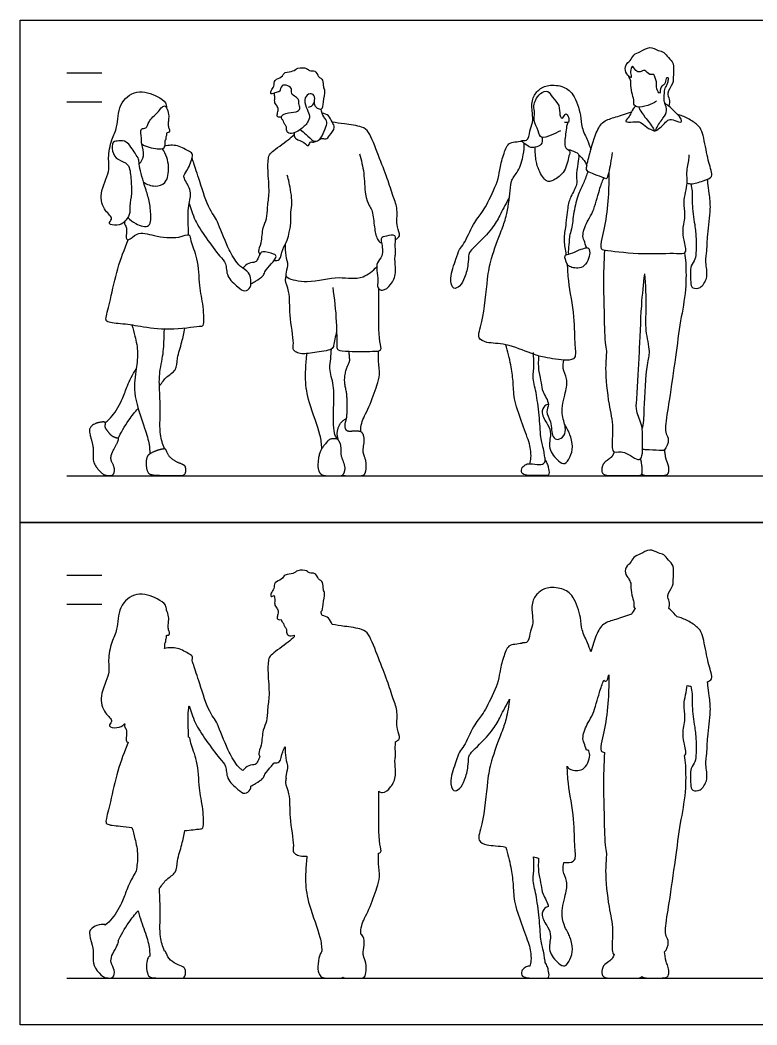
# Model space of a CAD drawing. Header units: millimetres. Extents: x 42.4 to 67, y 0.8 to 10.7.
# Drawn here: x 42.388 to 45.592, y 0.799 to 5.168 of the extents above; entities that cross this region are included whole.
import ezdxf

# ---------------------------------------------------------------- set-up
doc = ezdxf.new("R2010")
doc.units = ezdxf.units.MM
for name, color, linetype, true_color in [('AG-DIAGRAM', 7, 'Continuous', 0xfecc66), ('AG-GUIDE', 7, 'Continuous', 0xcccccc), ('AG-OUTLINE', 7, 'Continuous', 0x8000ff), ('AG-PEOPLE', 7, 'Continuous', 0x66ccff), ('X-VPRT', 6, 'Continuous', 0xff00ff)]:
    doc.layers.add(name, color=color, linetype=linetype, true_color=true_color)

msp = doc.modelspace()

# ---------------------------------------------------------------- linework, layer by layer
at = {"layer": 'AG-DIAGRAM'}
for points in [[(42.5907, 3.1868), (48.7302, 3.1868)], [(42.5907, 1.0024), (48.7302, 1.0024)]]:
    msp.add_lwpolyline(points, dxfattribs=at)
at = {"layer": 'AG-GUIDE'}
for p, q in [((42.5907, 4.9394), (42.7431, 4.9394)), ((42.5907, 4.8124), (42.7431, 4.8124)), ((42.5907, 2.755), (42.7431, 2.755)), ((42.5907, 2.628), (42.7431, 2.628))]:
    msp.add_line(p, q, dxfattribs=at)
at = {"layer": 'AG-OUTLINE'}
for points, knots in [([(44.5164, 2.2158), (44.5035, 2.1914), (44.4773, 2.1424), (44.4632, 2.1113), (44.4202, 2.0488), (44.3432, 1.9815), (44.3372, 1.9597), (44.3371, 1.9203), (44.3231, 1.8644), (44.3032, 1.8268), (44.2685, 1.8082), (44.2533, 1.8674), (44.2836, 1.9418), (44.2961, 1.9873), (44.3218, 2.0117), (44.3561, 2.0976), (44.3974, 2.1477), (44.4172, 2.18), (44.4669, 2.2821), (44.4717, 2.3305), (44.4881, 2.3951), (44.5084, 2.4506), (44.5399, 2.4533), (44.5603, 2.4572), (44.5707, 2.4572), (44.5702, 2.4582), (44.5691, 2.4629), (44.5996, 2.4535), (44.6027, 2.5035), (44.6196, 2.5376), (44.6151, 2.5807), (44.6103, 2.6419), (44.6419, 2.6816), (44.6782, 2.7033), (44.7469, 2.7002), (44.7982, 2.6646), (44.8284, 2.5701), (44.8269, 2.5173), (44.8568, 2.461), (44.8652, 2.4343), (44.8699, 2.4208), (44.877, 2.4461), (44.8936, 2.4996), (44.921, 2.5472), (44.9801, 2.5613), (45.0232, 2.578), (45.0459, 2.5848), (45.0498, 2.5929), (45.0568, 2.602), (45.0635, 2.6096), (45.0605, 2.6117), (45.0546, 2.6192), (45.0594, 2.6381), (45.0454, 2.667), (45.0434, 2.7071), (45.0453, 2.7198), (45.0359, 2.7343), (45.0353, 2.7391), (45.0353, 2.7397), (45.0284, 2.7458), (45.0147, 2.7627), (45.0251, 2.7975), (45.0435, 2.8057), (45.0537, 2.8364), (45.0865, 2.8446), (45.125, 2.8731), (45.1623, 2.8491), (45.1889, 2.847), (45.2066, 2.8186), (45.2341, 2.7968), (45.2267, 2.7442), (45.2308, 2.708), (45.1968, 2.6666), (45.2146, 2.6403), (45.2114, 2.6195), (45.2096, 2.6097), (45.2181, 2.603), (45.231, 2.5875), (45.2428, 2.5764), (45.2453, 2.5741), (45.2613, 2.5696), (45.2915, 2.5581), (45.3364, 2.5281), (45.3565, 2.5005), (45.372, 2.4071), (45.391, 2.3341), (45.4005, 2.304), (45.3855, 2.2949), (45.3774, 2.2915), (45.3778, 2.2858), (45.3783, 2.2738), (45.3853, 2.226), (45.3936, 2.1613), (45.3765, 2.0549), (45.3751, 1.9854), (45.3715, 1.9603), (45.3676, 1.9289), (45.3806, 1.8684), (45.3611, 1.8386), (45.3483, 1.8181), (45.3067, 1.8138), (45.304, 1.8477), (45.2998, 1.9173), (45.326, 1.9415), (45.3277, 1.9831), (45.3286, 2.0354), (45.3219, 2.0941), (45.3077, 2.1847), (45.3125, 2.2379), (45.3069, 2.2608), (45.3041, 2.2714), (45.2981, 2.2717), (45.294, 2.2736), (45.289, 2.2753), (45.2889, 2.2752), (45.2871, 2.2514), (45.2678, 2.1905), (45.2849, 2.1395), (45.2675, 2.0722), (45.2736, 2.0305), (45.2874, 1.9806), (45.2789, 1.9719), (45.2777, 1.9711), (45.2797, 1.9564), (45.2836, 1.9257), (45.2854, 1.806), (45.2583, 1.6744), (45.2382, 1.5197), (45.214, 1.3473), (45.1923, 1.2203), (45.1946, 1.1842), (45.2132, 1.1615), (45.1992, 1.125), (45.1908, 1.1166), (45.1937, 1.0903), (45.1963, 1.0746), (45.2014, 1.0642), (45.2039, 1.0573), (45.209, 1.0402), (45.2099, 1.0317), (45.2083, 1.0151), (45.2054, 1.0097), (45.1954, 1.0044), (45.1852, 1.0031), (45.1547, 1.0031), (45.1382, 1.0031), (45.1053, 1.0031), (45.0956, 1.0053), (45.0914, 1.0097), (45.0914, 1.0097), (45.0914, 1.0097), (45.0895, 1.0053), (45.083, 1.0031), (45.0609, 1.0031), (45.0423, 1.0031), (44.99, 1.0031), (44.9688, 1.0031), (44.9363, 1.0031), (44.9258, 1.0065), (44.9165, 1.0202), (44.9157, 1.0292), (44.9219, 1.0517), (44.9276, 1.0603), (44.9445, 1.0725), (44.9515, 1.0776), (44.9624, 1.0858), (44.9672, 1.094), (44.9713, 1.1063), (44.9655, 1.1083), (44.9595, 1.1248), (44.9691, 1.2234), (44.9459, 1.3133), (44.9291, 1.4664), (44.9406, 1.5438), (44.929, 1.5828), (44.9279, 1.7284), (44.9231, 1.8331), (44.9262, 1.9343), (44.9292, 1.9834), (44.9224, 1.9847), (44.9086, 1.9903), (44.9194, 2.0416), (44.9426, 2.1466), (44.9483, 2.266), (44.9481, 2.303), (44.9477, 2.3209), (44.9448, 2.3084), (44.9385, 2.2893), (44.931, 2.295), (44.9258, 2.2976), (44.9193, 2.28), (44.906, 2.2476), (44.8822, 2.1484), (44.8576, 2.118), (44.83, 2.0514), (44.8411, 2.0259), (44.8467, 2.0041), (44.8508, 1.9942), (44.8532, 1.9945), (44.8611, 1.9938), (44.8705, 1.9695), (44.844, 1.8966), (44.7803, 1.9085), (44.7706, 1.9158), (44.7664, 1.9234), (44.7664, 1.9236), (44.7682, 1.9004), (44.7699, 1.8385), (44.8008, 1.6947), (44.7969, 1.5771), (44.8086, 1.5109), (44.7783, 1.5045), (44.7563, 1.5051), (44.7524, 1.5053), (44.7496, 1.4935), (44.7448, 1.4676), (44.7709, 1.4232), (44.7597, 1.3629), (44.737, 1.2799), (44.7526, 1.2396), (44.7563, 1.2251), (44.7615, 1.2174), (44.7709, 1.2002), (44.7794, 1.1812), (44.7945, 1.1275), (44.7813, 1.0852), (44.7586, 1.0473), (44.7255, 1.0674), (44.6796, 1.1196), (44.6998, 1.1838), (44.6843, 1.2252), (44.6488, 1.2734), (44.6681, 1.3088), (44.6796, 1.3126), (44.6849, 1.314), (44.6836, 1.3304), (44.6568, 1.3682), (44.6555, 1.406), (44.6407, 1.4562), (44.6407, 1.4982), (44.6424, 1.5238), (44.6352, 1.5258), (44.6282, 1.528), (44.6206, 1.5306), (44.6224, 1.4943), (44.6221, 1.4684), (44.6175, 1.436), (44.6192, 1.416), (44.631, 1.3693), (44.6361, 1.3399), (44.6445, 1.2691), (44.6476, 1.2356), (44.6517, 1.1722), (44.6548, 1.15), (44.663, 1.1245), (44.6655, 1.114), (44.6674, 1.0973), (44.6685, 1.0899), (44.6706, 1.0787), (44.671, 1.0745), (44.6709, 1.0706), (44.6748, 1.0646), (44.6814, 1.0513), (44.6862, 1.034), (44.6904, 1.0032), (44.6807, 1.0035), (44.6778, 1.0031), (44.6495, 1.0031), (44.6279, 1.0031), (44.5969, 1.0031), (44.5851, 1.0049), (44.5705, 1.0123), (44.5673, 1.0182), (44.5692, 1.0349), (44.573, 1.0414), (44.5862, 1.0511), (44.592, 1.0538), (44.5988, 1.0548), (44.6012, 1.0549), (44.6043, 1.0548), (44.6068, 1.0629), (44.611, 1.0794), (44.6082, 1.1188), (44.6005, 1.1525), (44.5667, 1.2411), (44.5339, 1.3352), (44.5328, 1.4131), (44.5224, 1.4852), (44.5087, 1.5435), (44.4999, 1.5722), (44.4684, 1.5787), (44.4213, 1.5768), (44.3714, 1.6005), (44.4033, 1.6775), (44.4195, 1.8613), (44.4331, 1.9414), (44.4811, 2.0713), (44.5012, 2.1207), (44.5127, 2.1874), (44.5164, 2.2158)], [0, 0, 0, 0, 0.512112, 0.842232, 1.337352, 1.903289, 2.158447, 2.502647, 2.936107, 3.308822, 3.595871, 3.976331, 4.495538, 4.872571, 5.199396, 5.740893, 6.190902, 6.546545, 7.135712, 7.542937, 8.003396, 8.419353, 8.713099, 9.028726, 9.028726, 9.028726, 9.080123, 9.332501, 9.693516, 10.048578, 10.415247, 10.851563, 11.237925, 11.597855, 12.0483, 12.486208, 13.033711, 13.451227, 13.887742, 14.256329, 14.256329, 14.256329, 14.662722, 15.094568, 15.517812, 15.992946, 15.992946, 15.992946, 16.303839, 16.303839, 16.303839, 16.44225, 16.68891, 17.012257, 17.364572, 17.570988, 17.81587, 17.852482, 17.852482, 17.852482, 18.155752, 18.472298, 18.718446, 19.01669, 19.339532, 19.712203, 20.065867, 20.349196, 20.661893, 20.985383, 21.378548, 21.725509, 22.109192, 22.402188, 22.710377, 22.710377, 22.710377, 23.066307, 23.164939, 23.164939, 23.164939, 23.563516, 23.966945, 24.289829, 24.836605, 25.341086, 25.633304, 25.844365, 25.844365, 25.844365, 26.077879, 26.456841, 26.920754, 27.51404, 27.98027, 28.252825, 28.567124, 29.00589, 29.332428, 29.604561, 29.922489, 30.220571, 30.687294, 31.009988, 31.360003, 31.766168, 32.206434, 32.748179, 33.158962, 33.482011, 33.482011, 33.482011, 33.693969, 33.693969, 33.693969, 33.697027, 34.213266, 34.630975, 35.082912, 35.471931, 35.879947, 35.93355, 35.93355, 35.93355, 36.291803, 36.866851, 37.497068, 38.175656, 38.891414, 39.387973, 39.68973, 39.971089, 40.323514, 40.323514, 40.323514, 40.432859, 40.432859, 40.542203, 40.542203, 40.651547, 40.651547, 40.760891, 40.760891, 40.870236, 40.870236, 40.97958, 40.97958, 41.07323, 41.07323, 41.07323, 41.07339, 41.07339, 41.190127, 41.190127, 41.306863, 41.306863, 41.4236, 41.4236, 41.540336, 41.540336, 41.657073, 41.657073, 41.77381, 41.77381, 41.890546, 41.890546, 42.007283, 42.007283, 42.007283, 42.265738, 42.710184, 43.268265, 43.974113, 44.457124, 44.810728, 45.474938, 46.078301, 46.763583, 46.763583, 46.763583, 46.956874, 47.330574, 47.93638, 48.552109, 48.965755, 48.965755, 48.965755, 49.19822, 49.394578, 49.394578, 49.394578, 49.817119, 50.371319, 50.74526, 51.20291, 51.496325, 51.81708, 51.81708, 51.81708, 51.920795, 52.190875, 52.654132, 53.062187, 53.31529, 53.321238, 53.321238, 53.321238, 53.749831, 54.457582, 55.084383, 55.496148, 55.839883, 55.91191, 55.91191, 55.91191, 56.236115, 56.607185, 57.027873, 57.54354, 57.876751, 57.876751, 57.876751, 58.1624, 58.414072, 58.807019, 59.177344, 59.497265, 59.79413, 60.232542, 60.65512, 61.013427, 61.417669, 61.727949, 61.946873, 61.946873, 61.946873, 62.357736, 62.694377, 63.078545, 63.51081, 63.51081, 63.51081, 63.680946, 63.680946, 63.680946, 63.818168, 63.818168, 63.965165, 63.965165, 64.112162, 64.112162, 64.259159, 64.259159, 64.406156, 64.406156, 64.553153, 64.553153, 64.70015, 64.70015, 64.801059, 64.801059, 64.801059, 65.060253, 65.31448, 65.602634, 65.770718, 65.770718, 65.770718, 65.906502, 65.906502, 66.053499, 66.053499, 66.200496, 66.200496, 66.347493, 66.347493, 66.49449, 66.49449, 66.548524, 66.548524, 66.548524, 66.833244, 67.177104, 67.509913, 68.054454, 68.62746, 69.11835, 69.597964, 70.132972, 70.132972, 70.132972, 70.646038, 70.997846, 71.474436, 72.241566, 72.780773, 73.419971, 73.877039, 74.328666, 74.328666, 74.328666, 74.328666]), ([(42.8431, 2.1088), (42.8423, 2.1081), (42.8327, 2.0989), (42.8129, 2.0877), (42.7643, 2.0954), (42.7965, 2.1217), (42.7508, 2.1552), (42.7281, 2.2315), (42.7816, 2.325), (42.7675, 2.3833), (42.784, 2.4655), (42.8138, 2.5179), (42.8118, 2.619), (42.8919, 2.6877), (42.9835, 2.6556), (43.0222, 2.6278), (43.0243, 2.6098), (43.0247, 2.6022), (43.0286, 2.5946), (43.0347, 2.5734), (43.0335, 2.5501), (43.0305, 2.5294), (43.0342, 2.5137), (43.0394, 2.5014), (43.0326, 2.4929), (43.0213, 2.4947), (43.0268, 2.4807), (43.0188, 2.4765), (43.0226, 2.464), (43.0155, 2.4576), (43.0169, 2.4474), (43.0166, 2.4387), (43.016, 2.4357), (43.0342, 2.4396), (43.0714, 2.4431), (43.1225, 2.4119), (43.1384, 2.4036), (43.1369, 2.3892), (43.1357, 2.3835), (43.138, 2.3766), (43.1434, 2.3608), (43.1691, 2.2804), (43.2066, 2.1629), (43.2349, 2.13), (43.2512, 2.0957), (43.2951, 1.9824), (43.3198, 1.9447), (43.3375, 1.9189), (43.3529, 1.9077), (43.3565, 1.9052), (43.3632, 1.9139), (43.3838, 1.9313), (43.412, 1.9279), (43.421, 1.9444), (43.4277, 1.9601), (43.4308, 1.9659), (43.4284, 1.9702), (43.4216, 1.9807), (43.4403, 2.0166), (43.4405, 2.0824), (43.4632, 2.119), (43.462, 2.1733), (43.4743, 2.2345), (43.4637, 2.327), (43.4665, 2.3932), (43.4833, 2.4132), (43.5462, 2.4565), (43.5714, 2.4788), (43.5791, 2.4859), (43.579, 2.4885), (43.5792, 2.4911), (43.5798, 2.4935), (43.5714, 2.4907), (43.5539, 2.4881), (43.5439, 2.5064), (43.5474, 2.522), (43.5355, 2.5321), (43.5349, 2.5447), (43.526, 2.5521), (43.5231, 2.5589), (43.5236, 2.562), (43.5198, 2.5607), (43.5115, 2.5611), (43.5033, 2.5657), (43.5081, 2.5808), (43.511, 2.6), (43.5066, 2.6086), (43.4925, 2.624), (43.4961, 2.6461), (43.4938, 2.6592), (43.4931, 2.6659), (43.4877, 2.6635), (43.4763, 2.6585), (43.4773, 2.6794), (43.4945, 2.694), (43.4912, 2.7266), (43.5273, 2.7332), (43.5369, 2.7607), (43.577, 2.7583), (43.5924, 2.7786), (43.636, 2.7766), (43.6442, 2.7608), (43.674, 2.7673), (43.6829, 2.7355), (43.7077, 2.726), (43.7035, 2.6913), (43.7163, 2.676), (43.7037, 2.6297), (43.7033, 2.5991), (43.6967, 2.596), (43.6963, 2.5958), (43.6979, 2.5901), (43.6994, 2.5842), (43.7014, 2.5786), (43.7111, 2.5774), (43.7322, 2.571), (43.7399, 2.5496), (43.7451, 2.54), (43.7453, 2.5397), (43.7631, 2.5375), (43.7967, 2.5321), (43.8752, 2.5222), (43.9082, 2.4979), (43.9465, 2.391), (43.9853, 2.2989), (44.0087, 2.2167), (44.033, 2.161), (44.0206, 2.0868), (44.0461, 2.0452), (44.0274, 2.0337), (44.0207, 2.0301), (44.0205, 2.0239), (44.0175, 2.0011), (44.0227, 1.9696), (44.0147, 1.9489), (44.0254, 1.8828), (44.0042, 1.8337), (43.9686, 1.8042), (43.9519, 1.8113), (43.9481, 1.8152), (43.9478, 1.7906), (43.9478, 1.7458), (43.9455, 1.5902), (43.9615, 1.5517), (43.9509, 1.5465), (43.947, 1.5455), (43.9462, 1.5305), (43.9449, 1.4984), (43.9538, 1.4409), (43.9399, 1.3945), (43.9062, 1.2989), (43.869, 1.2342), (43.8694, 1.2064), (43.8697, 1.1937), (43.8758, 1.1907), (43.8798, 1.1847), (43.8845, 1.1638), (43.8846, 1.1504), (43.8795, 1.1205), (43.8788, 1.1105), (43.8809, 1.1001), (43.8837, 1.0908), (43.8927, 1.0638), (43.8943, 1.0502), (43.8913, 1.0223), (43.8889, 1.0132), (43.8824, 1.0046), (43.8757, 1.0024), (43.8656, 1.0024), (43.8389, 1.0024), (43.8188, 1.0024), (43.7997, 1.0024), (43.7948, 1.0036), (43.7908, 1.0061), (43.7881, 1.0036), (43.785, 1.0024), (43.7743, 1.0024), (43.7663, 1.0024), (43.7573, 1.0024), (43.7483, 1.0024), (43.738, 1.0024), (43.7144, 1.0024), (43.7057, 1.0039), (43.6943, 1.0097), (43.6897, 1.0157), (43.6828, 1.0338), (43.682, 1.0473), (43.6855, 1.083), (43.6886, 1.097), (43.6949, 1.1113), (43.6973, 1.1158), (43.7002, 1.1207), (43.6983, 1.1409), (43.6964, 1.1818), (43.6412, 1.3211), (43.6257, 1.4154), (43.6321, 1.5004), (43.6336, 1.5227), (43.6346, 1.5335), (43.6263, 1.5327), (43.6075, 1.5319), (43.5903, 1.5384), (43.5721, 1.5496), (43.5808, 1.5834), (43.5562, 1.7034), (43.5632, 1.7991), (43.538, 1.8517), (43.5433, 1.8646), (43.5449, 1.8702), (43.5434, 1.8727), (43.5411, 1.8836), (43.5568, 1.9187), (43.5397, 1.9597), (43.5403, 1.9924), (43.5407, 2.0085), (43.5368, 2.0019), (43.5251, 1.9815), (43.5215, 1.9367), (43.5, 1.9387), (43.4926, 1.9391), (43.4892, 1.9345), (43.474, 1.9166), (43.4507, 1.8908), (43.4452, 1.8681), (43.4179, 1.8534), (43.3982, 1.8407), (43.3916, 1.8373), (43.3913, 1.8321), (43.3882, 1.8172), (43.3631, 1.7986), (43.3335, 1.8245), (43.2822, 1.8674), (43.287, 1.9267), (43.2521, 1.9585), (43.1969, 2.0362), (43.1479, 2.1079), (43.1353, 2.1512), (43.1264, 2.1749), (43.1225, 2.1864), (43.1219, 2.1834), (43.1167, 2.1536), (43.1198, 2.091), (43.1194, 2.0641), (43.1197, 2.0505), (43.1206, 2.0503), (43.1277, 2.048), (43.1275, 2.0174), (43.164, 1.9459), (43.1636, 1.8267), (43.1839, 1.7464), (43.1883, 1.6506), (43.1685, 1.6519), (43.1304, 1.6466), (43.1035, 1.6438), (43.0997, 1.6238), (43.0927, 1.5842), (43.0689, 1.5152), (43.07, 1.4595), (43.0214, 1.4341), (43.0056, 1.408), (42.9934, 1.3931), (42.9934, 1.3907), (42.9945, 1.3601), (42.9993, 1.2863), (42.992, 1.1826), (43.0076, 1.1413), (43.0154, 1.1205), (43.0166, 1.1205), (43.0174, 1.1202), (43.0195, 1.1186), (43.0224, 1.1129), (43.0307, 1.0923), (43.0384, 1.0831), (43.0611, 1.0667), (43.0722, 1.0608), (43.0937, 1.0535), (43.1002, 1.05), (43.1049, 1.0433), (43.1064, 1.0379), (43.1078, 1.0227), (43.1065, 1.0161), (43.1002, 1.0051), (43.0957, 1.0024), (43.0837, 1.0024), (43.0671, 1.0024), (43.0126, 1.0024), (42.992, 1.0028), (42.9642, 1.0044), (42.9548, 1.0064), (42.9451, 1.0128), (42.9415, 1.0213), (42.9364, 1.0485), (42.9361, 1.0609), (42.94, 1.0831), (42.9429, 1.0905), (42.9466, 1.0941), (42.9478, 1.0953), (42.9494, 1.0966), (42.9513, 1.0979), (42.9514, 1.1113), (42.9502, 1.1415), (42.9327, 1.2002), (42.9092, 1.2645), (42.9005, 1.2951), (42.887, 1.2799), (42.8551, 1.2405), (42.8243, 1.1865), (42.8139, 1.165), (42.8164, 1.1634), (42.8158, 1.1586), (42.808, 1.141), (42.8024, 1.13), (42.7886, 1.1055), (42.7845, 1.0947), (42.7817, 1.0757), (42.7841, 1.0652), (42.7968, 1.0422), (42.7991, 1.0309), (42.7956, 1.0085), (42.7891, 1.0029), (42.778, 1.0029), (42.7668, 1.0029), (42.7579, 1.0046), (42.7446, 1.0116), (42.7353, 1.0205), (42.7112, 1.0493), (42.7051, 1.0642), (42.7047, 1.095), (42.7048, 1.1069), (42.7056, 1.1237), (42.7029, 1.1391), (42.6908, 1.1837), (42.6883, 1.1976), (42.69, 1.2085), (42.6939, 1.2143), (42.7077, 1.2268), (42.7177, 1.2312), (42.7439, 1.2365), (42.7521, 1.237), (42.7564, 1.235), (42.7571, 1.2343), (42.7577, 1.2334), (42.7688, 1.2424), (42.7909, 1.2603), (42.8374, 1.34), (42.8503, 1.3917), (42.8773, 1.443), (42.8919, 1.4671), (42.8955, 1.4907), (42.9032, 1.5371), (42.8876, 1.6087), (42.879, 1.6412), (42.8739, 1.6572), (42.8571, 1.6596), (42.8176, 1.6646), (42.7601, 1.6681), (42.7608, 1.6939), (42.7829, 1.7756), (42.8095, 1.9047), (42.8408, 1.9875), (42.8582, 2.0286), (42.8535, 2.0279), (42.8443, 2.038), (42.8561, 2.0796), (42.8406, 2.0937), (42.8422, 2.1043), (42.8431, 2.1088)], [7.411583, 7.411583, 7.411583, 7.411583, 7.438686, 7.775879, 8.098591, 8.356923, 8.733101, 9.225803, 9.790602, 10.224103, 10.724648, 11.165467, 11.713867, 12.248408, 12.783786, 13.160009, 13.4289, 13.4289, 13.4289, 13.735802, 14.012533, 14.267183, 14.493335, 14.691261, 14.859455, 15.015136, 15.197124, 15.347856, 15.534059, 15.695051, 15.896022, 16.007318, 16.007318, 16.007318, 16.42748, 16.854545, 17.099978, 17.230807, 17.230807, 17.230807, 17.495012, 18.01305, 18.647815, 19.001238, 19.348545, 19.96696, 20.355845, 20.708409, 20.813935, 20.813935, 20.813935, 21.081458, 21.388521, 21.632069, 21.863859, 21.863859, 21.863859, 22.083346, 22.433541, 22.898342, 23.269734, 23.677614, 24.133291, 24.695933, 25.145754, 25.429892, 25.960781, 26.211281, 26.211281, 26.211281, 26.324928, 26.324928, 26.324928, 26.594482, 26.83318, 27.05412, 27.266738, 27.462416, 27.657313, 27.819589, 27.819589, 27.819589, 28.018985, 28.172934, 28.390866, 28.642939, 28.81721, 29.067377, 29.332781, 29.589949, 29.589949, 29.589949, 29.770057, 29.982341, 30.256021, 30.551589, 30.865581, 31.152725, 31.48636, 31.770641, 32.123895, 32.347696, 32.623961, 32.925746, 33.202278, 33.5139, 33.75899, 34.156661, 34.482693, 34.501497, 34.501497, 34.501497, 34.674335, 34.674335, 34.674335, 34.984507, 35.305243, 35.316471, 35.316471, 35.316471, 35.737508, 36.234034, 36.588456, 37.18537, 37.7784, 38.299518, 38.743666, 39.235127, 39.599472, 39.873673, 39.873673, 39.873673, 40.037642, 40.398926, 40.664723, 41.120209, 41.547114, 41.922962, 42.118475, 42.118475, 42.118475, 42.610653, 43.325407, 43.667196, 43.796945, 43.796945, 43.796945, 44.133745, 44.539221, 44.909809, 45.431681, 45.910597, 46.253445, 46.253445, 46.253445, 46.337014, 46.337014, 46.443156, 46.443156, 46.549298, 46.549298, 46.655441, 46.655441, 46.761583, 46.761583, 46.867725, 46.867725, 46.973867, 46.973867, 46.973867, 47.129734, 47.129734, 47.196776, 47.196776, 47.196776, 47.253143, 47.253143, 47.3634, 47.3634, 47.3634, 47.473656, 47.473656, 47.583912, 47.583912, 47.694168, 47.694168, 47.804424, 47.804424, 47.91468, 47.91468, 47.960816, 47.960816, 47.960816, 48.407697, 49.098784, 49.681171, 50.193033, 50.519461, 50.519461, 50.519461, 50.701795, 50.982434, 51.216177, 51.524382, 52.159105, 52.739848, 53.15004, 53.388822, 53.388822, 53.388822, 53.514853, 53.871463, 54.250184, 54.649477, 54.649477, 54.649477, 54.850071, 55.239987, 55.509973, 55.509973, 55.509973, 55.65659, 56.042823, 56.305512, 56.656247, 56.842528, 56.842528, 56.842528, 56.995367, 57.295262, 57.626701, 58.081342, 58.488728, 58.860678, 59.415415, 59.945246, 60.317096, 60.656819, 60.656819, 60.656819, 60.716784, 61.238454, 61.598463, 61.598463, 61.598463, 61.634982, 61.929037, 62.43735, 63.047199, 63.592479, 64.098603, 64.321094, 64.680477, 64.680477, 64.680477, 65.12043, 65.60232, 66.004193, 66.391891, 66.793558, 66.793558, 66.793558, 66.841438, 67.403945, 67.977427, 68.425101, 68.425101, 68.425101, 68.453667, 68.453667, 68.553029, 68.553029, 68.652392, 68.652392, 68.751755, 68.751755, 68.851118, 68.851118, 68.95048, 68.95048, 69.049843, 69.049843, 69.149206, 69.149206, 69.248569, 69.248569, 69.347931, 69.347931, 69.447294, 69.447294, 69.546657, 69.546657, 69.646019, 69.646019, 69.745382, 69.745382, 69.745382, 69.777523, 69.777523, 69.777523, 70.126872, 70.609034, 71.038366, 71.038366, 71.038366, 71.364576, 71.825308, 71.825308, 71.825308, 71.906781, 71.906781, 72.004652, 72.004652, 72.102523, 72.102523, 72.200394, 72.200394, 72.298265, 72.298265, 72.396136, 72.396136, 72.396136, 72.494007, 72.494007, 72.591878, 72.591878, 72.689749, 72.689749, 72.78762, 72.78762, 72.885491, 72.885491, 72.983362, 72.983362, 73.081233, 73.081233, 73.179104, 73.179104, 73.276975, 73.276975, 73.306985, 73.306985, 73.306985, 73.663796, 74.173924, 74.593697, 75.059653, 75.059653, 75.059653, 75.497308, 75.98175, 76.381094, 76.381094, 76.381094, 76.689242, 77.123926, 77.353585, 77.861363, 78.520601, 79.17218, 79.17218, 79.17218, 79.373806, 79.733134, 79.974616, 80.18344, 80.18344, 80.18344, 80.18344])]:
    msp.add_open_spline(points, degree=3, knots=knots, dxfattribs=at)
at = {"layer": 'AG-PEOPLE'}
for points, degree, knots in [([(45.0782, 4.7899), (45.0797, 4.7861), (45.0828, 4.7773), (45.1051, 4.7448), (45.1408, 4.7026), (45.1496, 4.6793), (45.1551, 4.7025), (45.1837, 4.7414), (45.2054, 4.7724), (45.1915, 4.8054), (45.1876, 4.8192), (45.1903, 4.8598), (45.1918, 4.8722), (45.202, 4.886), (45.2056, 4.8993), (45.2096, 4.9197), (45.1929, 4.9162), (45.1954, 4.8845), (45.1705, 4.8823), (45.1733, 4.838), (45.1514, 4.8712), (45.1584, 4.8991), (45.1476, 4.9148), (45.1468, 4.9359), (45.1243, 4.926), (45.1054, 4.9569), (45.0841, 4.9396), (45.0638, 4.9448), (45.0505, 4.9774), (45.0443, 4.95), (45.0396, 4.9407), (45.05, 4.9132), (45.0325, 4.9251), (45.0147, 4.9471), (45.0251, 4.9819), (45.0435, 4.9901), (45.0537, 5.0208), (45.0865, 5.029), (45.125, 5.0575), (45.1623, 5.0335), (45.1889, 5.0314), (45.2066, 5.003), (45.2341, 4.9812), (45.2267, 4.9286), (45.2308, 4.8924), (45.1968, 4.851), (45.2146, 4.8247), (45.2114, 4.8039), (45.2096, 4.7941)], 3, [0, 0, 0, 0, 0.19874, 0.551546, 0.989357, 1.20737, 1.421462, 1.826308, 2.168769, 2.481304, 2.70843, 3.060298, 3.266391, 3.48766, 3.711562, 3.936168, 4.101657, 4.38972, 4.639524, 4.929163, 5.193229, 5.502131, 5.74581, 5.966036, 6.197107, 6.497656, 6.754857, 7.003419, 7.274575, 7.502138, 7.713377, 7.964211, 8.153613, 8.456884, 8.77343, 9.019577, 9.317821, 9.640663, 10.013334, 10.366998, 10.650327, 10.963024, 11.286515, 11.679679, 12.02664, 12.410323, 12.70332, 13.011508, 13.011508, 13.011508, 13.011508]), ([(43.6425, 4.7894), (43.6481, 4.7905), (43.6596, 4.7957), (43.6691, 4.8126), (43.6701, 4.8433), (43.6476, 4.8517), (43.6199, 4.8313), (43.6302, 4.7881), (43.6476, 4.7586), (43.6451, 4.7257), (43.6096, 4.6937), (43.5845, 4.6776), (43.5542, 4.6719), (43.5439, 4.6908), (43.5474, 4.7064), (43.5355, 4.7165), (43.5349, 4.7291), (43.5256, 4.7368), (43.5206, 4.7496), (43.5444, 4.7659), (43.587, 4.7658), (43.6097, 4.7818), (43.5984, 4.8056), (43.6012, 4.8217), (43.5862, 4.8349), (43.5633, 4.8471), (43.5737, 4.8717), (43.545, 4.8868), (43.5233, 4.8865), (43.5182, 4.8544), (43.5016, 4.8563), (43.4762, 4.8401), (43.4773, 4.8638), (43.4945, 4.8784), (43.4912, 4.911), (43.5273, 4.9176), (43.5369, 4.9451), (43.577, 4.9427), (43.5924, 4.963), (43.636, 4.961), (43.6442, 4.9452), (43.674, 4.9517), (43.6829, 4.9199), (43.7077, 4.9104), (43.7035, 4.8757), (43.7163, 4.8604), (43.7037, 4.8141), (43.7032, 4.7745), (43.6792, 4.7834), (43.6701, 4.7943), (43.667, 4.8073), (43.6673, 4.8135)], 3, [0, 0, 0, 0, 0.237147, 0.487689, 0.78632, 1.030991, 1.33226, 1.697298, 2.034304, 2.344992, 2.732388, 3.055846, 3.349371, 3.588068, 3.809008, 4.021626, 4.217305, 4.412201, 4.597989, 4.879235, 5.261658, 5.529397, 5.800666, 6.024407, 6.271615, 6.544347, 6.798928, 7.100337, 7.34471, 7.633742, 7.857942, 8.128415, 8.340699, 8.614379, 8.909947, 9.223939, 9.511083, 9.844718, 10.128999, 10.482253, 10.706054, 10.982319, 11.284104, 11.560636, 11.872257, 12.117347, 12.515019, 12.841051, 13.076436, 13.296402, 13.544998, 13.544998, 13.544998, 13.544998]), ([(45.1559, 4.8154), (45.1438, 4.8077), (45.1192, 4.7965), (45.0722, 4.7855), (45.0539, 4.8009), (45.0594, 4.8225), (45.0454, 4.8514), (45.0434, 4.8915), (45.0453, 4.9042), (45.0359, 4.9187), (45.0353, 4.9235), (45.0353, 4.9241)], 3, [0, 0, 0, 0, 0.369675, 0.750967, 0.991255, 1.237915, 1.561262, 1.913577, 2.119993, 2.364875, 2.401487, 2.401487, 2.401487, 2.401487]), ([(42.8562, 4.3096), (42.8655, 4.2991), (42.8919, 4.2785), (42.9594, 4.2587), (42.9564, 4.338), (42.947, 4.3958), (42.9277, 4.4505), (42.9031, 4.5404), (42.9056, 4.5647), (42.8863, 4.5884), (42.8538, 4.6458), (42.8185, 4.6422), (42.7868, 4.6421), (42.7857, 4.5955), (42.8103, 4.5577), (42.8645, 4.5472), (42.8694, 4.4765), (42.8747, 4.4164), (42.8627, 4.3601), (42.8672, 4.3226), (42.8419, 4.2885), (42.8129, 4.2721), (42.7643, 4.2798), (42.7965, 4.3061), (42.7508, 4.3396), (42.7281, 4.4159), (42.7816, 4.5094), (42.7675, 4.5677), (42.784, 4.6499), (42.8138, 4.7023), (42.8118, 4.8034), (42.8919, 4.8721), (42.9835, 4.84), (43.0222, 4.8122), (43.0243, 4.7942), (43.0247, 4.7866)], 3, [0.129747, 0.129747, 0.129747, 0.129747, 0.438589, 0.860534, 1.294407, 1.736315, 2.178222, 2.715845, 2.981642, 3.286076, 3.729834, 4.049912, 4.332027, 4.677377, 5.04886, 5.432862, 5.877442, 6.328668, 6.74987, 7.089316, 7.438686, 7.775879, 8.098591, 8.356923, 8.733101, 9.225803, 9.790602, 10.224103, 10.724648, 11.165467, 11.713867, 12.248408, 12.783786, 13.160009, 13.4289, 13.4289, 13.4289, 13.4289]), ([(43.5236, 4.7464), (43.5198, 4.7451), (43.5115, 4.7455), (43.5033, 4.7501), (43.5081, 4.7652), (43.511, 4.7844), (43.5066, 4.793), (43.4925, 4.8084), (43.4961, 4.8305), (43.4938, 4.8436), (43.4931, 4.8503)], 3, [0, 0, 0, 0, 0.199396, 0.353345, 0.571277, 0.82335, 0.997621, 1.247788, 1.513192, 1.77036, 1.77036, 1.77036, 1.77036]), ([(44.6578, 4.6577), (44.6597, 4.6474), (44.6578, 4.6221), (44.6268, 4.6153), (44.6038, 4.6104), (44.5549, 4.6517), (44.5996, 4.6379), (44.6027, 4.6879), (44.6196, 4.722), (44.6151, 4.7651), (44.6103, 4.8263), (44.6419, 4.866), (44.6782, 4.8877), (44.7469, 4.8846), (44.7982, 4.849), (44.8284, 4.7545), (44.8269, 4.7017), (44.8568, 4.6454), (44.8652, 4.6187), (44.8699, 4.6052)], 3, [0, 0, 0, 0, 0.316402, 0.607452, 0.898464, 1.260132, 1.51251, 1.873526, 2.228588, 2.595257, 3.031573, 3.417935, 3.777865, 4.22831, 4.666217, 5.213721, 5.631236, 6.067752, 6.436339, 6.436339, 6.436339, 6.436339]), ([(44.7376, 4.687), (44.7247, 4.6792), (44.6996, 4.6693), (44.6495, 4.6483), (44.6433, 4.6886), (44.6183, 4.7312), (44.6279, 4.7627), (44.6189, 4.7963), (44.6299, 4.8219), (44.6465, 4.8506), (44.6873, 4.8662), (44.7004, 4.8294), (44.7369, 4.8002), (44.7323, 4.7568), (44.7399, 4.7428), (44.7497, 4.7395), (44.7603, 4.7703), (44.7745, 4.7451), (44.7766, 4.7208), (44.7609, 4.7222), (44.7556, 4.7234)], 3, [0, 0, 0, 0, 0.379399, 0.746508, 1.059779, 1.455272, 1.770552, 2.092477, 2.384078, 2.711113, 3.03842, 3.356647, 3.738229, 4.096085, 4.308433, 4.452692, 4.715737, 4.959695, 5.216112, 5.444333, 5.444333, 5.444333, 5.444333]), ([(42.9055, 4.5435), (42.9143, 4.5531), (42.9326, 4.5757), (42.9139, 4.6293), (42.9178, 4.6519), (42.9073, 4.7014), (42.9408, 4.6931), (42.9434, 4.7313), (42.9855, 4.7627), (42.9991, 4.7854), (43.016, 4.799), (43.0265, 4.7861), (43.0347, 4.7578), (43.0335, 4.7345), (43.0305, 4.7138), (43.0342, 4.6981), (43.0394, 4.6858), (43.0326, 4.6773), (43.0213, 4.6791), (43.0268, 4.6651), (43.0188, 4.6609), (43.0226, 4.6484), (43.0155, 4.642), (43.0173, 4.629), (43.0153, 4.6061), (42.9806, 4.6058), (42.9366, 4.6153), (42.917, 4.6279)], 3, [0, 0, 0, 0, 0.352222, 0.753538, 1.048293, 1.397937, 1.645775, 1.957208, 2.362947, 2.661379, 2.891828, 3.090498, 3.397401, 3.674132, 3.928782, 4.154934, 4.35286, 4.521053, 4.676735, 4.858723, 5.009454, 5.195658, 5.356649, 5.557621, 5.798933, 6.100405, 6.570778, 6.570778, 6.570778, 6.570778]), ([(43.6061, 4.6924), (43.6144, 4.6851), (43.6302, 4.6723), (43.6607, 4.6416), (43.6765, 4.6397), (43.6999, 4.6544), (43.713, 4.6954), (43.7282, 4.7245), (43.7054, 4.747), (43.6993, 4.769), (43.6963, 4.7802)], 3, [0, 0, 0, 0, 0.32967, 0.697717, 0.910473, 1.192622, 1.572889, 1.882867, 2.183153, 2.52042, 2.52042, 2.52042, 2.52042]), ([(43.6861, 4.6465), (43.6911, 4.6503), (43.7034, 4.6566), (43.7193, 4.6467), (43.7336, 4.6677), (43.7616, 4.7002), (43.7432, 4.7246), (43.7322, 4.7554), (43.7111, 4.7618), (43.7014, 4.763)], 3, [0, 0, 0, 0, 0.249066, 0.465002, 0.735523, 1.095375, 1.388474, 1.70921, 2.019382, 2.019382, 2.019382, 2.019382]), ([(44.9624, 4.5917), (44.9607, 4.5755), (44.956, 4.5496), (44.9425, 4.4706), (44.9246, 4.4843), (44.8859, 4.4955), (44.8573, 4.5094), (44.8472, 4.518), (44.8616, 4.5765), (44.8896, 4.6769), (44.921, 4.7316), (44.9801, 4.7457), (45.0232, 4.7624), (45.0459, 4.7692)], 3, [0, 0, 0, 0, 0.393953, 0.853363, 1.049721, 1.417922, 1.735835, 1.909572, 2.324719, 2.919012, 3.350858, 3.774102, 4.249236, 4.249236, 4.249236, 4.249236]), ([(45.0635, 4.794), (45.0568, 4.7864), (45.0439, 4.7695), (45.0403, 4.7498), (45.0172, 4.7294), (45.0279, 4.7236), (45.0623, 4.7255), (45.0876, 4.7272), (45.1114, 4.6988), (45.1347, 4.691), (45.1485, 4.6854)], 3, [0, 0, 0, 0, 0.310893, 0.574217, 0.857179, 1.000222, 1.332207, 1.614114, 1.941197, 2.284156, 2.284156, 2.284156, 2.284156]), ([(45.1503, 4.6859), (45.1551, 4.6887), (45.1649, 4.6945), (45.1898, 4.7177), (45.2087, 4.7391), (45.2333, 4.7338), (45.2697, 4.7173), (45.2599, 4.7465), (45.2373, 4.7643), (45.2111, 4.7959), (45.1986, 4.8008), (45.1927, 4.8033)], 3, [0, 0, 0, 0, 0.230863, 0.56035, 0.849951, 1.132728, 1.437239, 1.671929, 1.99219, 2.34812, 2.595362, 2.595362, 2.595362, 2.595362]), ([(44.0207, 4.2145), (44.0274, 4.2181), (44.0461, 4.2296), (44.0206, 4.2712), (44.033, 4.3454), (44.0087, 4.4011), (43.9853, 4.4833), (43.9465, 4.5754), (43.9082, 4.6823), (43.8752, 4.7066), (43.7967, 4.7165), (43.7631, 4.7219), (43.7453, 4.7241)], 3, [0, 0, 0, 0, 0.274201, 0.638547, 1.130008, 1.574156, 2.095274, 2.688303, 3.285217, 3.639639, 4.136166, 4.557202, 4.557202, 4.557202, 4.557202]), ([(44.7702, 4.7236), (44.768, 4.7176), (44.7635, 4.7041), (44.7603, 4.6736), (44.751, 4.6087), (44.7833, 4.6013), (44.7719, 4.5748), (44.7625, 4.5064), (44.7103, 4.4714), (44.6733, 4.4595), (44.6416, 4.5164), (44.6309, 4.5542), (44.627, 4.5956), (44.6283, 4.6156)], 3, [0, 0, 0, 0, 0.247385, 0.572795, 1.00735, 1.268787, 1.531982, 1.998605, 2.437296, 2.751261, 3.173014, 3.542892, 3.980126, 3.980126, 3.980126, 3.980126]), ([(45.289, 4.4597), (45.2946, 4.4577), (45.3071, 4.452), (45.3576, 4.4686), (45.402, 4.4839), (45.391, 4.5185), (45.372, 4.5915), (45.3565, 4.6849), (45.3364, 4.7125), (45.2915, 4.7425), (45.2613, 4.754), (45.2453, 4.7585)], 3, [0, 0, 0, 0, 0.238868, 0.651516, 1.012151, 1.304368, 1.808849, 2.355626, 2.678509, 3.081939, 3.480516, 3.480516, 3.480516, 3.480516]), ([(43.5798, 4.6779), (43.5787, 4.6732), (43.5791, 4.6627), (43.588, 4.6482), (43.6225, 4.6402), (43.6432, 4.6135), (43.6491, 4.644), (43.66, 4.6349), (43.6707, 4.6389), (43.6756, 4.6414)], 3, [0, 0, 0, 0, 0.218481, 0.440555, 0.787787, 1.061333, 1.303659, 1.474222, 1.706175, 1.706175, 1.706175, 1.706175]), ([(43.4308, 4.1503), (43.4284, 4.1546), (43.4216, 4.1651), (43.4403, 4.201), (43.4405, 4.2668), (43.4632, 4.3034), (43.462, 4.3577), (43.4743, 4.4189), (43.4637, 4.5114), (43.4665, 4.5776), (43.4833, 4.5976), (43.5462, 4.6409), (43.5714, 4.6632), (43.5791, 4.6703)], 3, [0, 0, 0, 0, 0.219486, 0.569682, 1.034482, 1.405875, 1.813755, 2.269431, 2.832074, 3.281895, 3.566033, 4.096922, 4.347421, 4.347421, 4.347421, 4.347421]), ([(44.5164, 4.4002), (44.5035, 4.3758), (44.4773, 4.3268), (44.4632, 4.2957), (44.4202, 4.2332), (44.3432, 4.1659), (44.3372, 4.1441), (44.3371, 4.1047), (44.3231, 4.0488), (44.3032, 4.0112), (44.2685, 3.9926), (44.2533, 4.0518), (44.2836, 4.1262), (44.2961, 4.1717), (44.3218, 4.1961), (44.3561, 4.282), (44.3974, 4.3321), (44.4172, 4.3644), (44.4669, 4.4665), (44.4717, 4.5149), (44.4881, 4.5795), (44.5084, 4.635), (44.5399, 4.6377), (44.5603, 4.6416), (44.5707, 4.6416)], 3, [0, 0, 0, 0, 0.512112, 0.842232, 1.337352, 1.903289, 2.158447, 2.502647, 2.936107, 3.308822, 3.595871, 3.976331, 4.495538, 4.872571, 5.199396, 5.740893, 6.190902, 6.546545, 7.135712, 7.542937, 8.003396, 8.419353, 8.713099, 9.028726, 9.028726, 9.028726, 9.028726]), ([(44.7664, 4.108), (44.7682, 4.0848), (44.7699, 4.0229), (44.8008, 3.8791), (44.7969, 3.7615), (44.8086, 3.6953), (44.7607, 3.6852), (44.6646, 3.7013), (44.6102, 3.717), (44.5014, 3.7645), (44.4213, 3.7612), (44.3714, 3.7849), (44.4033, 3.8619), (44.4195, 4.0457), (44.4331, 4.1258), (44.4811, 4.2557), (44.5031, 4.3098), (44.5214, 4.4251), (44.5205, 4.4735), (44.558, 4.5105), (44.5781, 4.5827), (44.58, 4.6155), (44.5797, 4.6321)], 3, [4.203256, 4.203256, 4.203256, 4.203256, 4.63185, 5.339601, 5.966402, 6.378166, 6.721901, 7.275245, 7.718174, 8.323518, 8.836584, 9.188392, 9.664983, 10.432112, 10.971319, 11.610518, 12.067586, 12.665212, 13.051689, 13.444095, 13.927013, 14.325136, 14.325136, 14.325136, 14.325136]), ([(42.9248, 4.4634), (42.939, 4.4532), (42.9737, 4.4412), (43.0257, 4.4557), (43.0404, 4.5335), (43.022, 4.5853), (43.0067, 4.608)], 3, [0, 0, 0, 0, 0.407556, 0.786482, 1.257125, 1.767775, 1.767775, 1.767775, 1.767775]), ([(43.1197, 4.2349), (43.1194, 4.2485), (43.1198, 4.2754), (43.1155, 4.3636), (43.1395, 4.4216), (43.0997, 4.477), (43.0986, 4.4952), (43.121, 4.5223), (43.1444, 4.5849), (43.1225, 4.5963), (43.0714, 4.6275), (43.0342, 4.624), (43.016, 4.6201)], 3, [0, 0, 0, 0, 0.360009, 0.881679, 1.327878, 1.765573, 1.985275, 2.320538, 2.759357, 3.004791, 3.431856, 3.852018, 3.852018, 3.852018, 3.852018]), ([(44.7698, 4.6047), (44.773, 4.6044), (44.7788, 4.6043), (44.8118, 4.5915), (44.8193, 4.5806), (44.8135, 4.5426), (44.8038, 4.4873), (44.8139, 4.4531), (44.7796, 4.3996), (44.7675, 4.3523), (44.7602, 4.2646), (44.7499, 4.2141), (44.7583, 4.169), (44.7616, 4.1475)], 3, [0, 0, 0, 0, 0.173865, 0.500614, 0.69465, 1.034358, 1.46062, 1.789406, 2.218104, 2.625214, 3.145332, 3.574931, 3.962978, 3.962978, 3.962978, 3.962978]), ([(43.1225, 4.3708), (43.1264, 4.3593), (43.1353, 4.3356), (43.1479, 4.2923), (43.1969, 4.2206), (43.2521, 4.1429), (43.287, 4.1111), (43.2822, 4.0518), (43.3335, 4.0089), (43.3631, 3.983), (43.3935, 4.0056), (43.3913, 4.0396), (43.3864, 4.0731), (43.3432, 4.095), (43.3198, 4.1291), (43.2951, 4.1668), (43.2512, 4.2801), (43.2349, 4.3144), (43.2066, 4.3473), (43.1691, 4.4648), (43.1434, 4.5452), (43.138, 4.561), (43.1357, 4.5679)], 3, [0, 0, 0, 0, 0.339724, 0.711574, 1.241404, 1.796141, 2.168091, 2.575477, 3.030118, 3.361557, 3.661452, 3.982327, 4.298589, 4.676901, 5.029465, 5.41835, 6.036765, 6.384072, 6.737495, 7.37226, 7.890298, 8.154503, 8.154503, 8.154503, 8.154503]), ([(43.8632, 4.586), (43.8711, 4.5587), (43.8858, 4.5048), (43.885, 4.4131), (43.9037, 4.3615), (43.921, 4.3424), (43.9267, 4.2758), (43.9357, 4.2238), (43.9497, 4.2022), (43.9567, 4.2012), (43.9596, 4.2008)], 3, [0, 0, 0, 0, 0.528616, 1.079925, 1.488437, 1.769277, 2.23189, 2.660938, 2.929957, 3.099178, 3.099178, 3.099178, 3.099178]), ([(44.8167, 4.582), (44.8237, 4.5768), (44.8369, 4.5648), (44.8482, 4.5446), (44.852, 4.5339)], 3, [0, 0, 0, 0, 0.288874, 0.6179014, 0.6179014, 0.6179014, 0.6179014]), ([(44.9477, 4.5053), (44.9481, 4.4874), (44.9483, 4.4504), (44.9426, 4.331), (44.9194, 4.226), (44.9076, 4.1697), (44.9504, 4.1654), (45.0993, 4.1472), (45.2338, 4.1573), (45.2922, 4.1477), (45.2736, 4.2149), (45.2675, 4.2566), (45.2849, 4.3239), (45.2678, 4.3749), (45.295, 4.4606), (45.2829, 4.5025), (45.2979, 4.5631), (45.2971, 4.576), (45.2972, 4.5825)], 3, [0, 0, 0, 0, 0.413646, 1.029375, 1.635181, 2.00888, 2.31718, 3.017635, 3.697727, 4.045309, 4.453324, 4.842344, 5.29428, 5.711989, 6.228229, 6.612564, 7.041999, 7.290682, 7.290682, 7.290682, 7.290682]), ([(44.857, 4.5104), (44.8514, 4.494), (44.8396, 4.4605), (44.8126, 4.4114), (44.795, 4.3347), (44.7875, 4.2619), (44.7756, 4.2287), (44.776, 4.2035), (44.7707, 4.1621), (44.7719, 4.1542), (44.7722, 4.1502)], 3, [0, 0, 0, 0, 0.406352, 0.826452, 1.331306, 1.816392, 2.139551, 2.427691, 2.785316, 2.9807, 2.9807, 2.9807, 2.9807]), ([(43.4926, 4.1235), (43.5, 4.1231), (43.5215, 4.1211), (43.5258, 4.1753), (43.5533, 4.2078), (43.5555, 4.2467), (43.5671, 4.269), (43.5622, 4.3363), (43.5747, 4.3717), (43.5584, 4.4624), (43.5525, 4.4828), (43.5492, 4.4937)], 3, [0, 0, 0, 0, 0.269986, 0.659902, 1.041112, 1.38155, 1.671311, 2.124046, 2.496829, 3.03043, 3.365343, 3.365343, 3.365343, 3.365343]), ([(44.8508, 4.1786), (44.8467, 4.1885), (44.8411, 4.2103), (44.83, 4.2358), (44.8576, 4.3024), (44.8822, 4.3328), (44.906, 4.432), (44.9193, 4.4644), (44.9258, 4.482)], 3, [0, 0, 0, 0, 0.320754, 0.61417, 1.07182, 1.445761, 1.999961, 2.422502, 2.422502, 2.422502, 2.422502]), ([(45.3041, 4.4558), (45.3069, 4.4452), (45.3125, 4.4223), (45.3077, 4.3691), (45.3219, 4.2785), (45.3286, 4.2198), (45.3277, 4.1675), (45.326, 4.1259), (45.2998, 4.1017), (45.304, 4.0321), (45.3067, 3.9982), (45.3483, 4.0025), (45.3611, 4.023), (45.3806, 4.0528), (45.3676, 4.1133), (45.3715, 4.1447), (45.3751, 4.1698), (45.3765, 4.2393), (45.3936, 4.3457), (45.3853, 4.4104), (45.3783, 4.4582), (45.3778, 4.4702), (45.3774, 4.4759)], 3, [0, 0, 0, 0, 0.323049, 0.733833, 1.275577, 1.715843, 2.122008, 2.472023, 2.794717, 3.26144, 3.559523, 3.877451, 4.149584, 4.476122, 4.914887, 5.229187, 5.501741, 5.967971, 6.561258, 7.025171, 7.404132, 7.637646, 7.637646, 7.637646, 7.637646]), ([(42.8431, 4.2932), (42.8422, 4.2887), (42.8406, 4.2781), (42.8561, 4.264), (42.8443, 4.2224), (42.8598, 4.2054), (42.8979, 4.2523), (42.9718, 4.2282), (43.0723, 4.2151), (43.1278, 4.245), (43.1275, 4.2018), (43.164, 4.1303), (43.1636, 4.0111), (43.1839, 3.9308), (43.1883, 3.835), (43.1634, 3.8367), (43.0305, 3.8155), (42.9129, 3.8359), (42.8306, 3.8483), (42.7601, 3.8525), (42.7608, 3.8783), (42.7829, 3.96), (42.8095, 4.0891), (42.8408, 4.1719), (42.8582, 4.213)], 3, [0, 0, 0, 0, 0.208824, 0.450306, 0.809634, 1.01126, 1.391758, 1.878067, 2.4594, 2.839962, 3.134016, 3.642329, 4.252178, 4.797458, 5.303583, 5.526074, 6.168273, 6.804143, 7.331898, 7.766583, 7.996241, 8.504019, 9.163258, 9.814836, 9.814836, 9.814836, 9.814836]), ([(43.9596, 4.2008), (43.9578, 4.21), (43.9544, 4.2229), (43.981, 4.2285), (44.0266, 4.2391), (44.0163, 4.1926), (44.0227, 4.154), (44.0147, 4.1333), (44.0254, 4.0672), (44.0042, 4.0181), (43.9659, 3.9864), (43.9388, 4.0035), (43.9456, 4.0358), (43.9393, 4.0787), (43.9367, 4.115), (43.9688, 4.1401), (43.9626, 4.1849), (43.9596, 4.2008)], 3, [0, 0, 0, 0, 0.251628, 0.531435, 0.873302, 1.214073, 1.575357, 1.841154, 2.29664, 2.723545, 3.099393, 3.369248, 3.68296, 4.066995, 4.397541, 4.74112, 5.175328, 5.175328, 5.175328, 5.175328]), ([(43.3916, 4.0217), (43.3982, 4.0251), (43.4179, 4.0378), (43.4452, 4.0525), (43.4507, 4.0752), (43.4799, 4.1075), (43.5006, 4.1324), (43.5009, 4.1399), (43.5011, 4.1447), (43.4909, 4.1531), (43.4424, 4.1639), (43.4324, 4.1557), (43.4218, 4.1302), (43.412, 4.1123), (43.3838, 4.1157), (43.3632, 4.0983), (43.3565, 4.0896)], 3, [3.088098, 3.088098, 3.088098, 3.088098, 3.274378, 3.625114, 3.887802, 4.274035, 4.621534, 4.621534, 4.621534, 4.844323, 5.241715, 5.436294, 5.733224, 5.976772, 6.283835, 6.551358, 6.551358, 6.551358, 6.551358]), ([(43.5407, 4.1929), (43.5403, 4.1768), (43.5397, 4.1441), (43.5568, 4.1031), (43.5391, 4.0635), (43.5502, 4.0429), (43.6438, 4.0212), (43.7738, 4.06), (43.8671, 4.0333), (43.9231, 4.0781), (43.9386, 4.0957)], 3, [0, 0, 0, 0, 0.399292, 0.778013, 1.134624, 1.370835, 1.904412, 2.580331, 3.165124, 3.548659, 3.548659, 3.548659, 3.548659]), ([(44.7722, 4.1502), (44.7652, 4.1485), (44.7506, 4.1482), (44.7657, 4.1039), (44.7803, 4.0929), (44.844, 4.081), (44.8705, 4.1539), (44.8598, 4.1817), (44.8399, 4.1759), (44.8107, 4.1659), (44.7834, 4.1529), (44.7722, 4.1502)], 3, [0, 0, 0, 0, 0.226237, 0.569698, 0.822801, 1.230856, 1.694113, 1.964193, 2.188768, 2.511021, 2.873791, 2.873791, 2.873791, 2.873791]), ([(44.9292, 4.1678), (44.9262, 4.1187), (44.9231, 4.0175), (44.9279, 3.9128), (44.929, 3.7672), (44.9406, 3.7282), (44.9291, 3.6508), (44.9459, 3.4977), (44.9691, 3.4078), (44.9595, 3.3092), (44.9689, 3.2835), (45.0178, 3.3012), (45.0831, 3.2384), (45.0968, 3.2884), (45.0926, 3.3426), (45.0973, 3.4039), (45.0636, 3.4675), (45.0702, 3.5178), (45.0748, 3.625), (45.0816, 3.7179), (45.0889, 3.931), (45.0989, 4.0188), (45.1042, 4.0649)], 3, [0, 0, 0, 0, 0.685282, 1.288645, 1.952855, 2.306459, 2.78947, 3.495318, 4.053399, 4.497844, 4.7563, 5.149781, 5.631871, 5.945042, 6.34165, 6.782456, 7.245286, 7.646213, 8.213664, 8.779092, 9.590673, 10.256199, 10.256199, 10.256199, 10.256199]), ([(45.2777, 4.1555), (45.2797, 4.1408), (45.2836, 4.1101), (45.2854, 3.9904), (45.2583, 3.8588), (45.2382, 3.7041), (45.214, 3.5317), (45.1923, 3.4047), (45.1946, 3.3686), (45.2135, 3.3456), (45.1928, 3.2929), (45.1673, 3.2978), (45.118, 3.2998), (45.099, 3.3004), (45.0947, 3.3016)], 3, [0, 0, 0, 0, 0.358254, 0.933301, 1.563518, 2.242107, 2.957865, 3.454423, 3.756181, 4.03754, 4.403757, 4.658606, 5.065529, 5.213008, 5.213008, 5.213008, 5.213008]), ([(45.0929, 3.3914), (45.0929, 3.3915), (45.1001, 3.4104), (45.1012, 3.4738), (45.1115, 3.6731), (45.1312, 3.725), (45.1046, 3.8215), (45.1133, 3.9149), (45.109, 4.0181), (45.1042, 4.0649)], 3, [6.04782, 6.04782, 6.04782, 6.04782, 6.050292, 6.535784, 7.21046, 7.611612, 8.130537, 8.658918, 9.296921, 9.296921, 9.296921, 9.296921]), ([(43.7638, 3.8242), (43.7623, 3.8023), (43.75, 3.7607), (43.7512, 3.7344), (43.6762, 3.7238), (43.6145, 3.7137), (43.5903, 3.7228), (43.5721, 3.734), (43.5808, 3.7678), (43.5562, 3.8878), (43.5632, 3.9835), (43.538, 4.0361), (43.5433, 4.049), (43.5449, 4.0546)], 3, [0, 0, 0, 0, 0.464756, 0.721941, 1.196658, 1.662967, 1.943606, 2.177349, 2.485554, 3.120277, 3.701019, 4.111212, 4.349994, 4.349994, 4.349994, 4.349994]), ([(43.7471, 4.006), (43.7544, 3.9562), (43.7645, 3.8648), (43.7648, 3.7534), (43.7666, 3.7298), (43.8222, 3.7271), (43.9163, 3.7275), (43.9644, 3.729), (43.9455, 3.7746), (43.9478, 3.9302), (43.9478, 3.975), (43.9481, 3.9996)], 3, [0, 0, 0, 0, 0.703854, 1.293361, 1.523248, 1.920431, 2.471895, 2.817972, 3.15976, 3.874515, 4.366692, 4.366692, 4.366692, 4.366692]), ([(42.8739, 3.8416), (42.879, 3.8256), (42.8876, 3.7931), (42.9039, 3.718), (42.8886, 3.6392), (42.8787, 3.5308), (42.9292, 3.3962), (42.9502, 3.3259), (42.9514, 3.2957), (42.9513, 3.2823)], 3, [0, 0, 0, 0, 0.399344, 0.883786, 1.385919, 1.973688, 2.65062, 3.132782, 3.482131, 3.482131, 3.482131, 3.482131]), ([(43.0154, 3.3049), (43.0076, 3.3257), (42.992, 3.367), (42.9993, 3.4707), (42.9928, 3.5705), (42.9926, 3.6356), (43.0126, 3.7267), (43.0129, 3.7672), (43.0147, 3.8054), (43.015, 3.8238)], 3, [0, 0, 0, 0, 0.447674, 1.021156, 1.583663, 2.047795, 2.580534, 2.947073, 3.364986, 3.364986, 3.364986, 3.364986]), ([(42.9934, 3.5775), (43.0056, 3.5924), (43.0214, 3.6185), (43.07, 3.6439), (43.0689, 3.6996), (43.0927, 3.7686), (43.0997, 3.8082), (43.1035, 3.8282)], 3, [1.555833, 1.555833, 1.555833, 1.555833, 1.9575, 2.345198, 2.747071, 3.228961, 3.668914, 3.668914, 3.668914, 3.668914]), ([(43.7002, 3.3051), (43.6983, 3.3253), (43.6964, 3.3662), (43.6412, 3.5055), (43.6257, 3.5998), (43.6321, 3.6848), (43.6336, 3.7071), (43.6346, 3.7179)], 3, [0, 0, 0, 0, 0.446881, 1.137968, 1.720355, 2.232217, 2.558645, 2.558645, 2.558645, 2.558645]), ([(43.7665, 3.3463), (43.7619, 3.3552), (43.7492, 3.3737), (43.7501, 3.4869), (43.7562, 3.5765), (43.7288, 3.6514), (43.7401, 3.695), (43.7407, 3.7238), (43.7414, 3.7379)], 3, [0, 0, 0, 0, 0.315529, 0.911423, 1.476611, 1.971428, 2.347996, 2.71983, 2.71983, 2.71983, 2.71983]), ([(43.7908, 3.1905), (43.7968, 3.1868), (43.8255, 3.1868), (43.8656, 3.1868), (43.8808, 3.1868), (43.8906, 3.1998), (43.895, 3.2415), (43.8814, 3.282), (43.8783, 3.2974), (43.8858, 3.3423), (43.8779, 3.3774), (43.8508, 3.3821), (43.8132, 3.3783), (43.8024, 3.3888), (43.7999, 3.4134), (43.8087, 3.4368), (43.811, 3.4953), (43.8084, 3.5475), (43.7964, 3.5985), (43.8059, 3.6539), (43.8226, 3.6847), (43.8191, 3.7071), (43.8193, 3.7279)], 2, [-0.222909, -0.222909, -0.222909, -0.155866, 0, 0, 0.106142, 0.212284, 0.318427, 0.424569, 0.530711, 0.636853, 0.742996, 0.849138, 0.95528, 1.061422, 1.167564, 1.273707, 1.379849, 1.485991, 1.592133, 1.698275, 1.804418, 1.89928, 1.89928, 1.89928]), ([(43.8697, 3.3781), (43.8694, 3.3908), (43.869, 3.4186), (43.9062, 3.4833), (43.9399, 3.5789), (43.9538, 3.6253), (43.9449, 3.6828), (43.9462, 3.7149), (43.947, 3.7299)], 3, [0, 0, 0, 0, 0.342848, 0.821764, 1.343635, 1.714224, 2.1197, 2.4565, 2.4565, 2.4565, 2.4565]), ([(44.6043, 3.2392), (44.6068, 3.2473), (44.611, 3.2638), (44.6082, 3.3032), (44.6005, 3.3369), (44.5667, 3.4255), (44.5339, 3.5196), (44.5328, 3.5975), (44.5224, 3.6696), (44.5087, 3.7279), (44.4999, 3.7566)], 3, [0, 0, 0, 0, 0.28472, 0.62858, 0.96139, 1.50593, 2.078937, 2.569826, 3.049441, 3.584448, 3.584448, 3.584448, 3.584448]), ([(44.6709, 3.255), (44.6748, 3.249), (44.6814, 3.2357), (44.6862, 3.2184), (44.6904, 3.1876), (44.6807, 3.1879), (44.6778, 3.1875), (44.6495, 3.1875), (44.6279, 3.1875), (44.5969, 3.1875), (44.5851, 3.1893), (44.5705, 3.1967), (44.5673, 3.2026), (44.5692, 3.2193), (44.573, 3.2258), (44.5862, 3.2355), (44.592, 3.2382), (44.6019, 3.2397), (44.6116, 3.239), (44.6408, 3.2349), (44.6517, 3.2352), (44.6661, 3.2405), (44.67, 3.2445), (44.6712, 3.2551), (44.6709, 3.261), (44.6685, 3.2743), (44.6674, 3.2817), (44.6655, 3.2984), (44.663, 3.3089), (44.6548, 3.3344), (44.6517, 3.3566), (44.6476, 3.42), (44.6445, 3.4535), (44.6361, 3.5243), (44.631, 3.5537), (44.6192, 3.6004), (44.6175, 3.6204), (44.6223, 3.6539), (44.6224, 3.6825), (44.6202, 3.7229)], 3, [0, 0, 0, 0, 0.259194, 0.513421, 0.801575, 0.969659, 0.969659, 0.969659, 1.105443, 1.105443, 1.25244, 1.25244, 1.399437, 1.399437, 1.546434, 1.546434, 1.693431, 1.693431, 1.840428, 1.840428, 1.987425, 1.987425, 2.134422, 2.134422, 2.281419, 2.281419, 2.428416, 2.428416, 2.575413, 2.575413, 2.72241, 2.72241, 2.869407, 2.869407, 3.016404, 3.016404, 3.163401, 3.163401, 3.310398, 3.310398, 3.310398, 3.310398]), ([(44.6424, 3.7082), (44.6407, 3.6826), (44.6407, 3.6406), (44.6555, 3.5904), (44.6568, 3.5524), (44.6953, 3.4985), (44.6699, 3.4639), (44.7008, 3.4239), (44.6975, 3.3546), (44.7279, 3.3398), (44.7564, 3.3601), (44.7636, 3.4006), (44.7353, 3.4584), (44.7597, 3.5473), (44.7709, 3.6076), (44.7447, 3.6521), (44.7496, 3.6782), (44.7525, 3.6902)], 3, [0, 0, 0, 0, 0.432266, 0.816434, 1.153074, 1.569246, 1.881502, 2.247739, 2.685645, 2.952473, 3.246219, 3.575071, 3.999334, 4.515001, 4.935689, 5.306759, 5.635116, 5.635116, 5.635116, 5.635116]), ([(42.7577, 3.4178), (42.7688, 3.4268), (42.7909, 3.4447), (42.8374, 3.5244), (42.8503, 3.5761), (42.8773, 3.6274), (42.8919, 3.6515)], 3, [0, 0, 0, 0, 0.35681, 0.866938, 1.286712, 1.752667, 1.752667, 1.752667, 1.752667]), ([(44.6849, 3.4984), (44.6796, 3.497), (44.6681, 3.4932), (44.6488, 3.4578), (44.6843, 3.4096), (44.6998, 3.3682), (44.6796, 3.304), (44.7255, 3.2518), (44.7586, 3.2317), (44.7813, 3.2696), (44.7945, 3.3119), (44.7794, 3.3656), (44.7709, 3.3846), (44.7615, 3.4018), (44.7563, 3.4095)], 3, [0, 0, 0, 0, 0.218924, 0.529204, 0.933446, 1.291753, 1.714331, 2.152743, 2.449608, 2.769529, 3.139854, 3.5328, 3.784473, 4.070122, 4.070122, 4.070122, 4.070122]), ([(42.8139, 3.3494), (42.8243, 3.3709), (42.8551, 3.4249), (42.887, 3.4643), (42.9005, 3.4795)], 3, [0, 0, 0, 0, 0.460732, 0.7869425, 0.7869425, 0.7869425, 0.7869425]), ([(43.7713, 3.3425), (43.7696, 3.3515), (43.7642, 3.3745), (43.7801, 3.4219), (43.8071, 3.436)], 2, [0.7128285, 0.7128285, 0.7128285, 0.7793322, 0.9351986, 1.0865252, 1.0865252, 1.0865252]), ([(45.0914, 3.1941), (45.0977, 3.1875), (45.1471, 3.1875), (45.1928, 3.1875), (45.2079, 3.1954), (45.2103, 3.2203), (45.2026, 3.246), (45.1951, 3.2616), (45.1908, 3.301)], 2, [0.2343825, 0.2343825, 0.2343825, 0.3280329, 0.4373772, 0.5467215, 0.6560658, 0.7654101, 0.8747544, 0.9840987, 0.9840987, 0.9840987])]:
    msp.add_open_spline(points, degree=degree, knots=knots, dxfattribs=at)
for points in [[(42.778, 3.1873), (42.7613, 3.1873), (42.7413, 3.1978), (42.7052, 3.2409), (42.7046, 3.2871), (42.7059, 3.3123), (42.6878, 3.3792), (42.6905, 3.3956), (42.7111, 3.4143), (42.7505, 3.4222), (42.7603, 3.4176), (42.7554, 3.3992), (42.7698, 3.3789), (42.7859, 3.3592), (42.8055, 3.3507), (42.8186, 3.3494), (42.8059, 3.3205), (42.7852, 3.2838), (42.7809, 3.2553), (42.8, 3.2209), (42.7947, 3.1873), (42.778, 3.1873)], [(43.7573, 3.1868), (43.7439, 3.1868), (43.7085, 3.1868), (43.6915, 3.1956), (43.6811, 3.2227), (43.6864, 3.2764), (43.6996, 3.3066), (43.7316, 3.347), (43.759, 3.3487), (43.772, 3.3446), (43.7845, 3.3182), (43.7823, 3.2773), (43.7979, 3.2381), (43.8025, 3.2146), (43.7919, 3.1868), (43.7708, 3.1868), (43.7573, 3.1868)], [(42.9466, 3.2785), (42.941, 3.2731), (42.9351, 3.2397), (42.9427, 3.1989), (42.9572, 3.1892), (42.9989, 3.1868), (43.0807, 3.1868), (43.0986, 3.1868), (43.1081, 3.2033), (43.1061, 3.226), (43.099, 3.2361), (43.0668, 3.247), (43.0328, 3.2716), (43.0203, 3.3024), (43.0155, 3.3062), (42.9844, 3.299), (42.9522, 3.284), (42.9466, 3.2785)], [(44.9713, 3.2907), (44.9651, 3.2723), (44.9488, 3.2599), (44.9234, 3.2417), (44.9142, 3.208), (44.9281, 3.1875), (44.977, 3.1875), (45.0554, 3.1875), (45.0886, 3.1875), (45.0943, 3.2007), (45.0926, 3.2313), (45.0866, 3.2617)]]:
    msp.add_open_spline(points, degree=2, dxfattribs=at)
at = {"layer": 'X-VPRT'}
for points in [[(42.3875, 5.168), (48.9334, 5.168), (48.9334, 2.9836), (42.3875, 2.9836)], [(42.3875, 2.9836), (48.9334, 2.9836), (48.9334, 0.7992), (42.3875, 0.7992)]]:
    msp.add_lwpolyline(points, close=True, dxfattribs=at)

doc.saveas('drawing.dxf')
